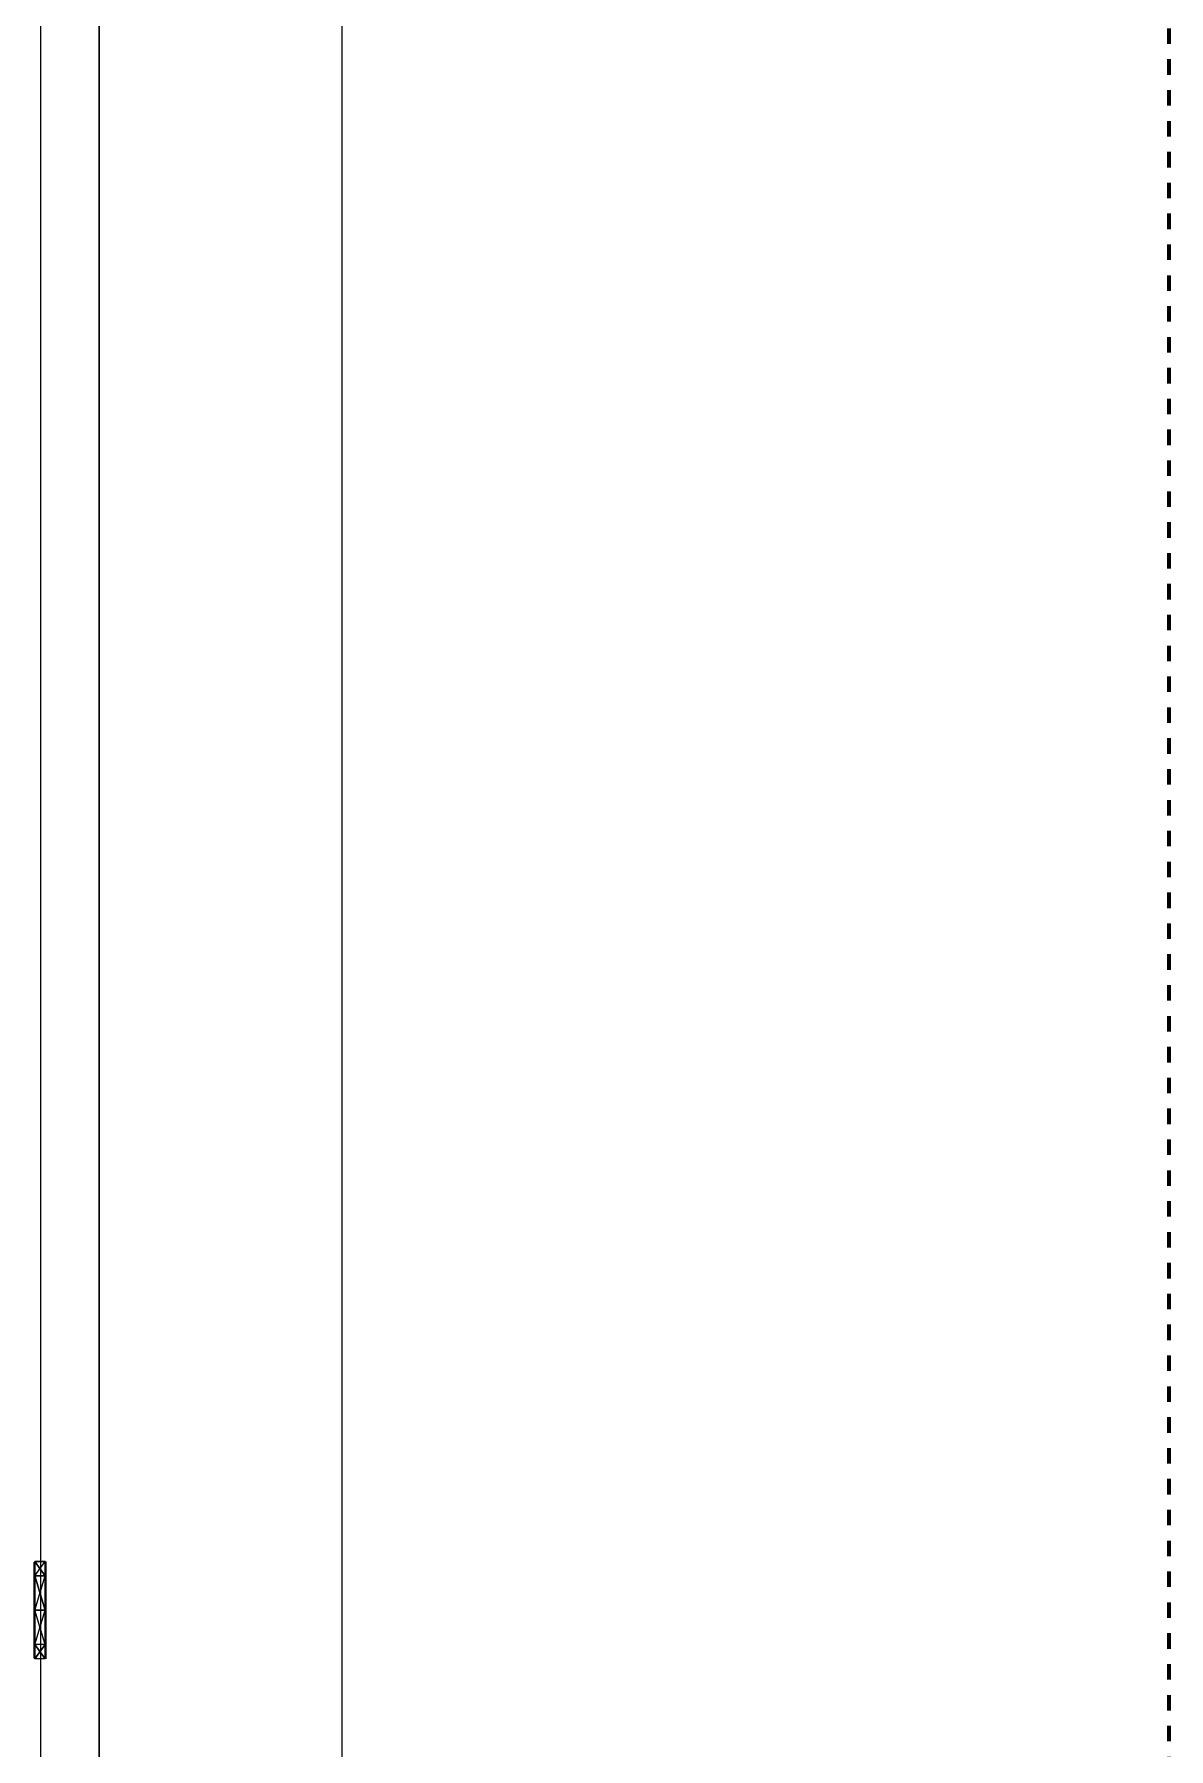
# Model space of a CAD drawing. Header units: millimetres. Extents: x -5300 to 98858, y -5196 to 93886.
# Drawn here: x -63.3 to 170, y 14919.5 to 15272.2 of the extents above; entities that cross this region are included whole.
import ezdxf

# ---------------------------------------------------------------- set-up
doc = ezdxf.new("R2010")
doc.units = ezdxf.units.MM
doc.linetypes.add('Штрих', pattern=[6.35, 3.175, -3.175])
doc.linetypes.add('Штрих_2_', pattern=[6.35, 3.175, -3.175])
for name, color, linetype, lineweight, true_color in [('_Разделитель помещений_', 4, 'Штрих', 70, 0x00ffff), ('Двери', 7, 'Continuous', 18, 0x7f7f7f), ('Стены', 7, 'Continuous', 18, 0x7f7f7f)]:
    doc.layers.add(name, color=color, linetype=linetype, lineweight=lineweight, true_color=true_color)

# ---------------------------------------------------------------- blocks, each defined once
blk = doc.blocks.new('СТН-01 - СТН-01 2-240565-Подвал')
at = {"layer": 'Стены', "color": 254, "true_color": 0xd4d4d4}
blk.add_line((0, 0), (0, 89500), dxfattribs=at)
blk = doc.blocks.new('СТН-01 - СТН-01-240562-Подвал')
blk.add_blockref('СТН-01 - СТН-01 2-240565-Подвал', (0, 0))
blk = doc.blocks.new('Дн-9 22045 - Дн-9-240599-Подвал')
at = {"layer": 'Двери', "color": 254, "true_color": 0xd4d4d4}
for p, q in [((-62, 14110), (-62, 15490)), ((-62, 14110), (-62, 15490)), ((-50, 15490), (-50, 14110)), ((-50, 15490), (-50, 14110)), ((-50, 14110), (-50, 15490)), ((-50, 14110), (-50, 15490)), ((-63.35, 14955), (-63.35, 14957.9)), ((-63.35, 14955), (-63.35, 14957.9)), ((-63.35, 14954.26), (-63.35, 14957.9)), ((-63.35, 14954.26), (-63.35, 14957.9)), ((-63.35, 14957.9), (-63.35, 14956.85)), ((-63.35, 14955), (-63.35, 14957.9)), ((-63.35, 14957.9), (-63.35, 14955)), ((-63.35, 14956.85), (-63.35, 14957.9)), ((-63.35, 14954.26), (-63.35, 14956.85)), ((-63.35, 14954.26), (-63.35, 14956.85)), ((-63.35, 14954.26), (-63.35, 14956.85)), ((-63.35, 14956.85), (-63.35, 14954.26)), ((-63.35, 14955), (-63.35, 14956.85)), ((-63.35, 14956.85), (-63.35, 14955)), ((-63.25, 14955.07), (-63.25, 14958)), ((-63.25, 14955.07), (-63.25, 14958)), ((-61.1, 14958), (-63.25, 14958)), ((-61.1, 14955.07), (-63.25, 14958)), ((-63.25, 14955.07), (-61.1, 14958)), ((-63.25, 14955.07), (-63.25, 14958)), ((-63.25, 14958), (-63.25, 14955.07)), ((-63.25, 14958), (-61.1, 14958)), ((-63.25, 14955.07), (-61.1, 14958)), ((-63.25, 14958), (-61.1, 14955.07)), ((-61.1, 14955.07), (-61.1, 14958)), ((-61.1, 14955.07), (-61.1, 14958)), ((-61.1, 14955.07), (-61.1, 14958)), ((-61.1, 14958), (-61.1, 14955.07)), ((-61, 14955.07), (-61, 14958)), ((-61, 14958), (-61, 14955.07)), ((-61, 14948), (-61, 14958)), ((-61, 14948), (-61, 14958)), ((-61, 14955.07), (-61, 14958)), ((-61, 14958), (-61, 14955.07)), ((-63.35, 14948), (-63.35, 14955)), ((-63.35, 14948), (-63.35, 14955)), ((-63.35, 14955), (-63.35, 14954.26)), ((-63.35, 14955), (-63.35, 14954.26)), ((-63.35, 14948), (-63.35, 14955)), ((-63.35, 14955), (-63.35, 14948)), ((-63.35, 14948), (-63.35, 14955)), ((-63.35, 14954.26), (-63.35, 14955)), ((-63.35, 14954.26), (-63.35, 14955)), ((-63.35, 14955), (-63.35, 14948)), ((-63.35, 14948), (-63.35, 14954.26)), ((-63.35, 14948), (-63.35, 14954.26)), ((-63.35, 14948), (-63.35, 14954.26)), ((-63.35, 14948), (-63.35, 14954.26)), ((-63.35, 14948), (-63.35, 14954.26)), ((-63.35, 14954.26), (-63.35, 14948)), ((-63.25, 14948), (-63.25, 14955.07)), ((-63.25, 14948), (-63.25, 14955.07)), ((-61.1, 14948), (-63.25, 14955.07)), ((-61.1, 14955.07), (-63.25, 14955.07)), ((-63.25, 14948), (-61.1, 14955.07)), ((-61.1, 14955.07), (-63.25, 14955.07)), ((-63.25, 14948), (-63.25, 14955.07)), ((-63.25, 14955.07), (-63.25, 14948)), ((-63.25, 14948), (-61.1, 14955.07)), ((-63.25, 14955.07), (-61.1, 14955.07)), ((-63.25, 14955.07), (-61.1, 14955.07)), ((-63.25, 14955.07), (-61.1, 14948)), ((-61.1, 14948), (-61.1, 14955.07)), ((-61.1, 14948), (-61.1, 14955.07)), ((-61.1, 14948), (-61.1, 14955.07)), ((-61.1, 14955.07), (-61.1, 14948)), ((-61, 14948), (-61, 14955.07)), ((-61, 14948), (-61, 14955.07)), ((-61, 14948), (-61, 14955.07)), ((-61, 14955.07), (-61, 14948)), ((-61, 14955.07), (-61, 14955.07)), ((-61, 14955.07), (-61, 14940.93)), ((-61, 14955.07), (-61, 14940.93)), ((-61, 14955.07), (-61, 14940.93)), ((-63.35, 14941), (-63.35, 14948)), ((-63.35, 14948), (-63.35, 14941.74)), ((-63.35, 14941), (-63.35, 14948)), ((-63.35, 14941.74), (-63.35, 14948)), ((-63.35, 14948), (-63.35, 14948)), ((-63.35, 14948), (-63.35, 14941.74)), ((-63.35, 14941.74), (-63.35, 14948)), ((-63.35, 14948), (-63.35, 14948)), ((-63.35, 14941), (-63.35, 14948)), ((-63.35, 14941.74), (-63.35, 14948)), ((-63.35, 14941), (-63.35, 14948)), ((-63.35, 14941.74), (-63.35, 14948)), ((-63.35, 14941), (-63.35, 14948)), ((-63.35, 14948), (-63.35, 14948)), ((-63.35, 14941), (-63.35, 14948)), ((-63.35, 14948), (-63.35, 14948)), ((-63.25, 14948), (-63.25, 14940.93)), ((-63.25, 14940.93), (-63.25, 14948)), ((-61.1, 14940.93), (-63.25, 14948)), ((-61.1, 14948), (-63.25, 14948)), ((-63.25, 14940.93), (-61.1, 14948)), ((-61.1, 14948), (-63.25, 14948)), ((-63.25, 14940.93), (-63.25, 14948)), ((-63.25, 14940.93), (-63.25, 14948)), ((-61.1, 14940.93), (-63.25, 14948)), ((-63.25, 14948), (-61.1, 14948)), ((-61.1, 14940.93), (-63.25, 14948)), ((-63.25, 14948), (-61.1, 14948)), ((-61.1, 14940.93), (-61.1, 14948)), ((-61.1, 14940.93), (-61.1, 14948)), ((-61.1, 14940.93), (-61.1, 14948)), ((-61.1, 14940.93), (-61.1, 14948)), ((-61, 14948), (-61, 14940.93)), ((-61, 14940.93), (-61, 14948)), ((-61, 14948), (-61, 14938)), ((-61, 14948), (-61, 14948)), ((-61, 14938), (-61, 14948)), ((-61, 14948), (-61, 14940.93)), ((-61, 14948), (-61, 14940.93)), ((-63.35, 14941.74), (-63.35, 14939.15)), ((-63.35, 14939.15), (-63.35, 14941.74)), ((-63.35, 14941), (-63.35, 14941.74)), ((-63.35, 14941.74), (-63.35, 14938.1)), ((-63.35, 14938.1), (-63.35, 14941.74)), ((-63.35, 14941), (-63.35, 14941.74)), ((-63.35, 14941.74), (-63.35, 14939.15)), ((-63.35, 14939.15), (-63.35, 14941.74)), ((-63.35, 14941), (-63.35, 14941.74)), ((-63.35, 14941), (-63.35, 14941.74)), ((-63.35, 14941), (-63.35, 14938.1)), ((-63.35, 14938.1), (-63.35, 14941)), ((-63.35, 14941), (-63.35, 14938.1)), ((-63.35, 14938.1), (-63.35, 14941)), ((-63.35, 14941), (-63.35, 14939.15)), ((-63.35, 14939.15), (-63.35, 14941)), ((-63.35, 14938.1), (-63.35, 14939.15)), ((-63.35, 14938.1), (-63.35, 14939.15)), ((-63.25, 14940.93), (-63.25, 14938)), ((-63.25, 14938), (-63.25, 14940.93)), ((-61.1, 14940.93), (-63.25, 14940.93)), ((-63.25, 14940.93), (-61.1, 14938)), ((-63.25, 14938), (-61.1, 14940.93)), ((-61.1, 14940.93), (-63.25, 14940.93)), ((-63.25, 14940.93), (-63.25, 14938)), ((-63.25, 14938), (-63.25, 14940.93)), ((-61.1, 14940.93), (-63.25, 14940.93)), ((-61.1, 14940.93), (-63.25, 14938)), ((-61.1, 14938), (-63.25, 14940.93)), ((-61.1, 14940.93), (-63.25, 14940.93)), ((-61.1, 14940.93), (-61.1, 14938)), ((-61.1, 14938), (-61.1, 14940.93)), ((-61.1, 14940.93), (-61.1, 14938)), ((-61.1, 14938), (-61.1, 14940.93)), ((-61, 14940.93), (-61, 14938)), ((-61, 14938), (-61, 14940.93)), ((-61, 14940.93), (-61, 14938)), ((-61, 14938), (-61, 14940.93)), ((-61, 14940.93), (-61, 14940.93)), ((-61.1, 14938), (-63.25, 14938)), ((-61.1, 14938), (-63.25, 14938))]:
    blk.add_line(p, q, dxfattribs=at)
blk = doc.blocks.new('Дн-9 22045 - Дн-9 22045-240603-Подвал')
blk.add_blockref('Дн-9 22045 - Дн-9-240599-Подвал', (0, 0))

msp = doc.modelspace()

# ---------------------------------------------------------------- linework, layer by layer
at = {"layer": '_Разделитель помещений_', "color": 131, "linetype": 'Штрих_2_', "true_color": 0xaaffff}
msp.add_line((170, 42915), (170, 13510), dxfattribs=at)

# ---------------------------------------------------------------- block references
at = {"layer": 'Двери', "color": 254, "true_color": 0xd4d4d4}
msp.add_blockref('Дн-9 22045 - Дн-9 22045-240603-Подвал', (0, 0), dxfattribs=at)
at = {"layer": 'Стены', "color": 254, "true_color": 0xd4d4d4}
msp.add_blockref('СТН-01 - СТН-01-240562-Подвал', (0, 0), dxfattribs=at)

doc.saveas('drawing.dxf')
